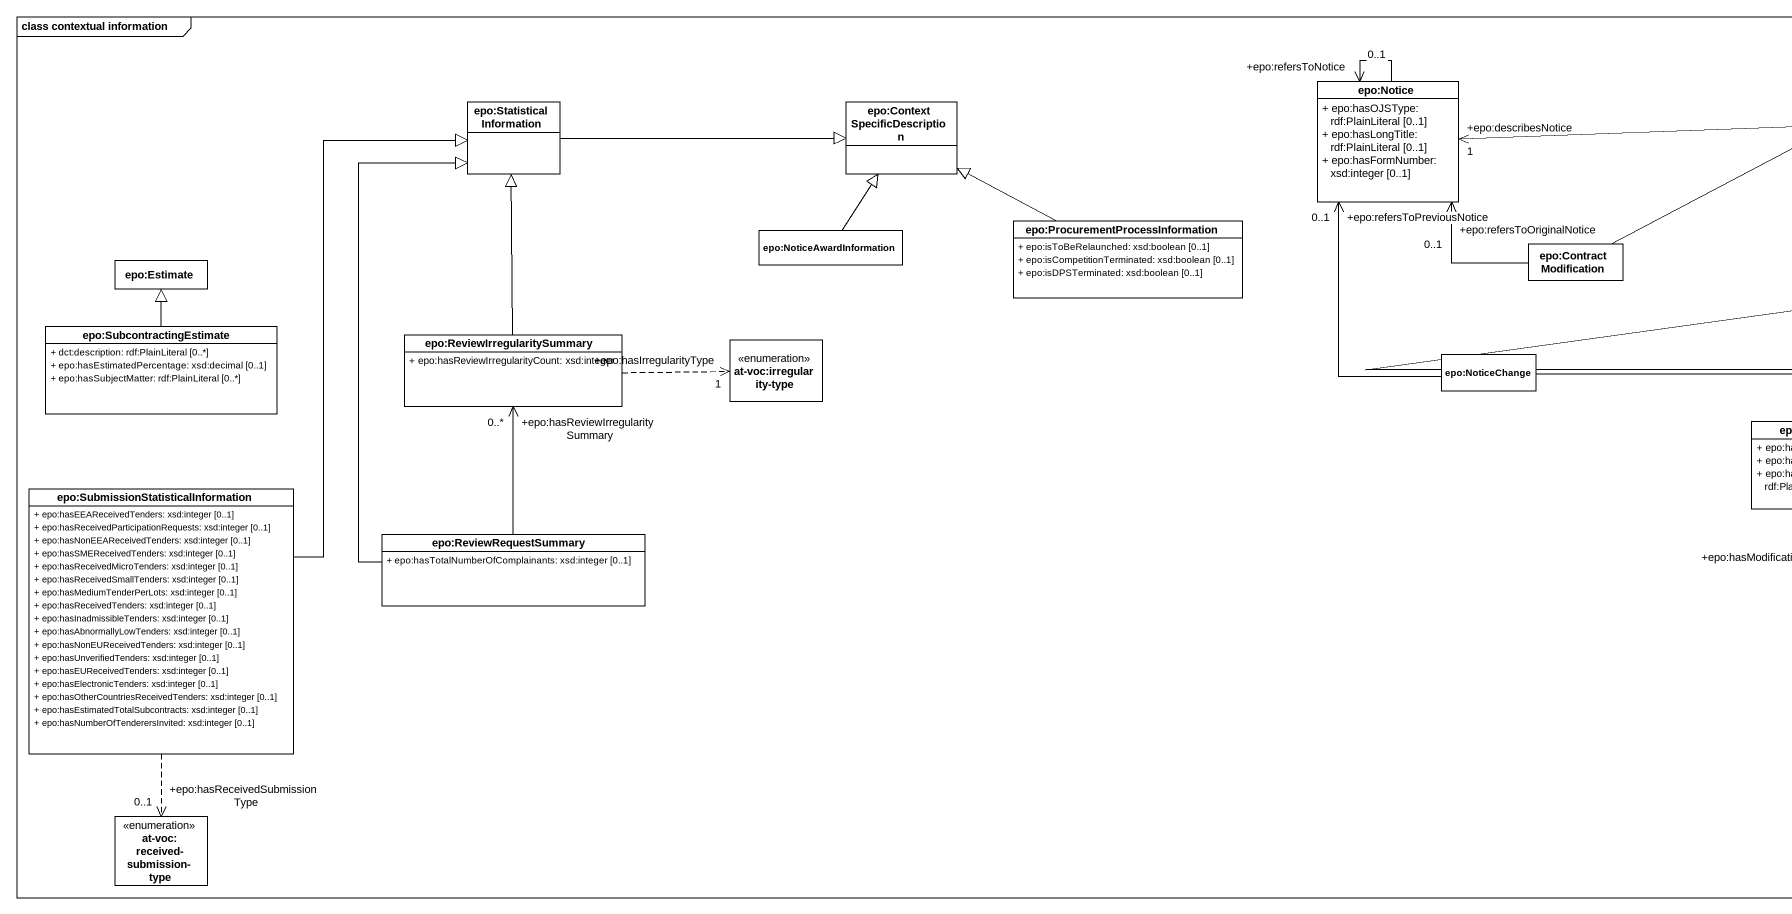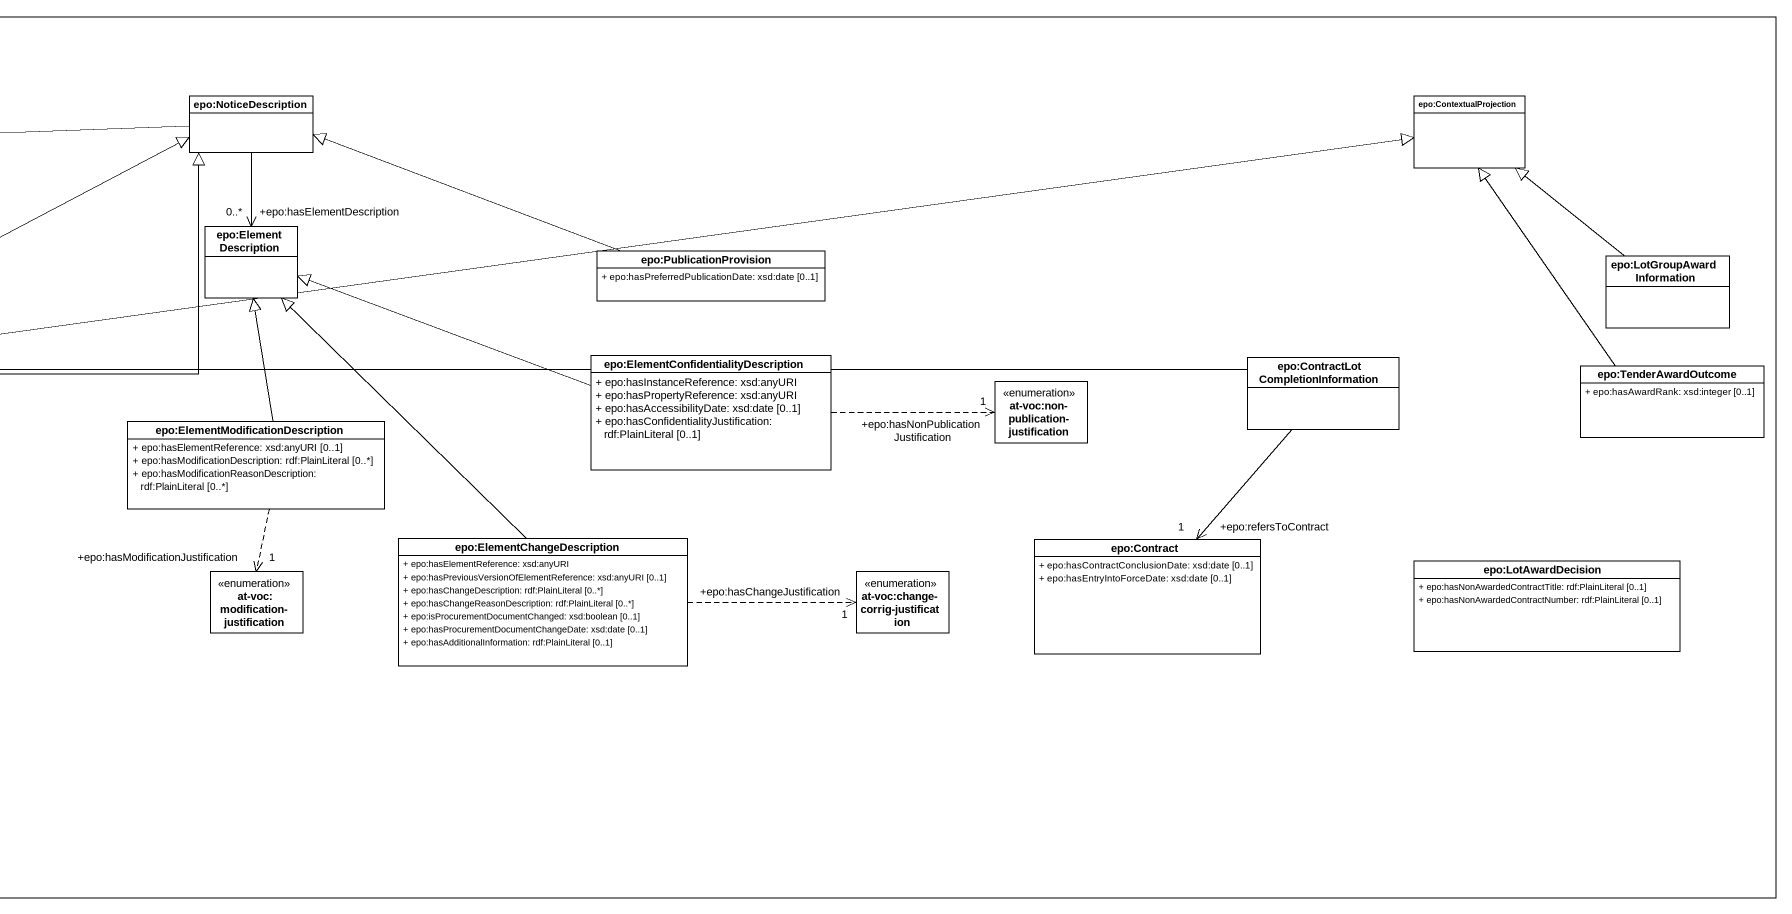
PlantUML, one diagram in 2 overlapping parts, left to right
@startuml
mainframe class contextual information
hide circle
hide empty members
skinparam classAttributeIconSize 0
class "epo:Notice" as epo_Notice {
  + epo:hasOJSType: rdf:PlainLiteral [0..1]
  + epo:hasLongTitle: rdf:PlainLiteral [0..1]
  + epo:hasFormNumber: xsd:integer [0..1]
}
class "epo:StatisticalInformation" as epo_StatisticalInformation
class "epo:ContextSpecificDescription" as epo_ContextSpecificDescripti
class "epo:NoticeDescription" as epo_NoticeDescription
class "epo:ContextualProjection" as epo_ContextualProjection
class "epo:NoticeAwardInformation" as epo_NoticeAwardInformation
class "epo:ProcurementProcessInformation" as epo_ProcurementProcessInform {
  + epo:isToBeRelaunched: xsd:boolean [0..1]
  + epo:isCompetitionTerminated: xsd:boolean [0..1]
  + epo:isDPSTerminated: xsd:boolean [0..1]
}
class "epo:ElementDescription" as epo_ElementDescription
class "epo:Estimate" as epo_Estimate
class "epo:ContractModification" as epo_ContractModification
class "epo:PublicationProvision" as epo_PublicationProvision {
  + epo:hasPreferredPublicationDate: xsd:date [0..1]
}
class "epo:LotGroupAwardInformation" as epo_LotGroupAwardInformation
class "epo:SubcontractingEstimate" as epo_SubcontractingEstimate {
  + dct:description: rdf:PlainLiteral [0..*]
  + epo:hasEstimatedPercentage: xsd:decimal [0..1]
  + epo:hasSubjectMatter: rdf:PlainLiteral [0..*]
}
class "epo:ReviewIrregularitySummary" as epo_ReviewIrregularitySummar {
  + epo:hasReviewIrregularityCount: xsd:integer
}
enum "at-voc:irregularity-type" as at_voc_irregularity_type
class "epo:NoticeChange" as epo_NoticeChange
class "epo:ElementConfidentialityDescription" as epo_ElementConfidentialityDe {
  + epo:hasInstanceReference: xsd:anyURI
  + epo:hasPropertyReference: xsd:anyURI
  + epo:hasAccessibilityDate: xsd:date [0..1]
  + epo:hasConfidentialityJustification: rdf:PlainLiteral [0..1]
}
class "epo:ContractLotCompletionInformation" as epo_ContractLotCompletionInf
class "epo:TenderAwardOutcome" as epo_TenderAwardOutcome {
  + epo:hasAwardRank: xsd:integer [0..1]
}
enum "at-voc:non-publication-justification" as at_voc_non_publication
class "epo:ElementModificationDescription" as epo_ElementModificationDescr {
  + epo:hasElementReference: xsd:anyURI [0..1]
  + epo:hasModificationDescription: rdf:PlainLiteral [0..*]
  + epo:hasModificationReasonDescription: rdf:PlainLiteral [0..*]
}
class "epo:SubmissionStatisticalInformation" as epo_SubmissionStatisticalInf {
  + epo:hasEEAReceivedTenders: xsd:integer [0..1]
  + epo:hasReceivedParticipationRequests: xsd:integer [0..1]
  + epo:hasNonEEAReceivedTenders: xsd:integer [0..1]
  + epo:hasSMEReceivedTenders: xsd:integer [0..1]
  + epo:hasReceivedMicroTenders: xsd:integer [0..1]
  + epo:hasReceivedSmallTenders: xsd:integer [0..1]
  + epo:hasMediumTenderPerLots: xsd:integer [0..1]
  + epo:hasReceivedTenders: xsd:integer [0..1]
  + epo:hasInadmissibleTenders: xsd:integer [0..1]
  + epo:hasAbnormallyLowTenders: xsd:integer [0..1]
  + epo:hasNonEUReceivedTenders: xsd:integer [0..1]
  + epo:hasUnverifiedTenders: xsd:integer [0..1]
  + epo:hasEUReceivedTenders: xsd:integer [0..1]
  + epo:hasElectronicTenders: xsd:integer [0..1]
  + epo:hasOtherCountriesReceivedTenders: xsd:integer [0..1]
  + epo:hasEstimatedTotalSubcontracts: xsd:integer [0..1]
  + epo:hasNumberOfTenderersInvited: xsd:integer [0..1]
}
class "epo:ReviewRequestSummary" as epo_ReviewRequestSummary {
  + epo:hasTotalNumberOfComplainants: xsd:integer [0..1]
}
class "epo:ElementChangeDescription" as epo_ElementChangeDescription {
  + epo:hasElementReference: xsd:anyURI
  + epo:hasPreviousVersionOfElementReference: xsd:anyURI [0..1]
  + epo:hasChangeDescription: rdf:PlainLiteral [0..*]
  + epo:hasChangeReasonDescription: rdf:PlainLiteral [0..*]
  + epo:isProcurementDocumentChanged: xsd:boolean [0..1]
  + epo:hasProcurementDocumentChangeDate: xsd:date [0..1]
  + epo:hasAdditionalInformation: rdf:PlainLiteral [0..1]
}
class "epo:Contract" as epo_Contract {
  + epo:hasContractConclusionDate: xsd:date [0..1]
  + epo:hasEntryIntoForceDate: xsd:date [0..1]
}
enum "at-voc:modification-justification" as at_voc_modification
enum "at-voc:change-corrig-justification" as at_voc_change_corrig
class "epo:LotAwardDecision" as epo_LotAwardDecision {
  + epo:hasNonAwardedContractTitle: rdf:PlainLiteral [0..1]
  + epo:hasNonAwardedContractNumber: rdf:PlainLiteral [0..1]
}
enum "at-voc:received-submission-type" as at_voc_received_submission
epo_Notice --> "+epo:refersToNotice\n0..1" epo_Notice
epo_StatisticalInformation -right-|> epo_ContextSpecificDescripti
epo_NoticeDescription -left-> "+epo:describesNotice\n1" epo_Notice
epo_NoticeDescription --> "+epo:hasElementDescription\n0..*" epo_ElementDescription
epo_NoticeAwardInformation -up-|> epo_ContextSpecificDescripti
epo_ProcurementProcessInform -left-|> epo_ContextSpecificDescripti
epo_ContractModification -up-> "+epo:refersToOriginalNotice\n0..1" epo_Notice
epo_ContractModification -right-|> epo_NoticeDescription
epo_PublicationProvision -left-|> epo_NoticeDescription
epo_LotGroupAwardInformation -up-|> epo_ContextualProjection
epo_SubcontractingEstimate -up-|> epo_Estimate
epo_ReviewIrregularitySummar -up-|> epo_StatisticalInformation
epo_ReviewIrregularitySummar .right.> "+epo:hasIrregularityType\n1" at_voc_irregularity_type
epo_NoticeChange -up-> "+epo:refersToPreviousNotice\n0..1" epo_Notice
epo_NoticeChange -up-|> epo_NoticeDescription
epo_ElementConfidentialityDe -left-|> epo_ElementDescription
epo_ElementConfidentialityDe .right.> "+epo:hasNonPublicationJustification\n1" at_voc_non_publication
epo_ContractLotCompletionInf -up-|> epo_ContextualProjection
epo_ContractLotCompletionInf --> "+epo:refersToContract\n1" epo_Contract
epo_TenderAwardOutcome -up-|> epo_ContextualProjection
epo_ElementModificationDescr -up-|> epo_ElementDescription
epo_ElementModificationDescr ..> "+epo:hasModificationJustification\n1" at_voc_modification
epo_SubmissionStatisticalInf -up-|> epo_StatisticalInformation
epo_SubmissionStatisticalInf ..> "+epo:hasReceivedSubmissionType\n0..1" at_voc_received_submission
epo_ReviewRequestSummary -up-|> epo_StatisticalInformation
epo_ReviewRequestSummary -up-> "+epo:hasReviewIrregularitySummary\n0..*" epo_ReviewIrregularitySummar
epo_ElementChangeDescription -up-|> epo_ElementDescription
epo_ElementChangeDescription .right.> "+epo:hasChangeJustification\n1" at_voc_change_corrig
@enduml
